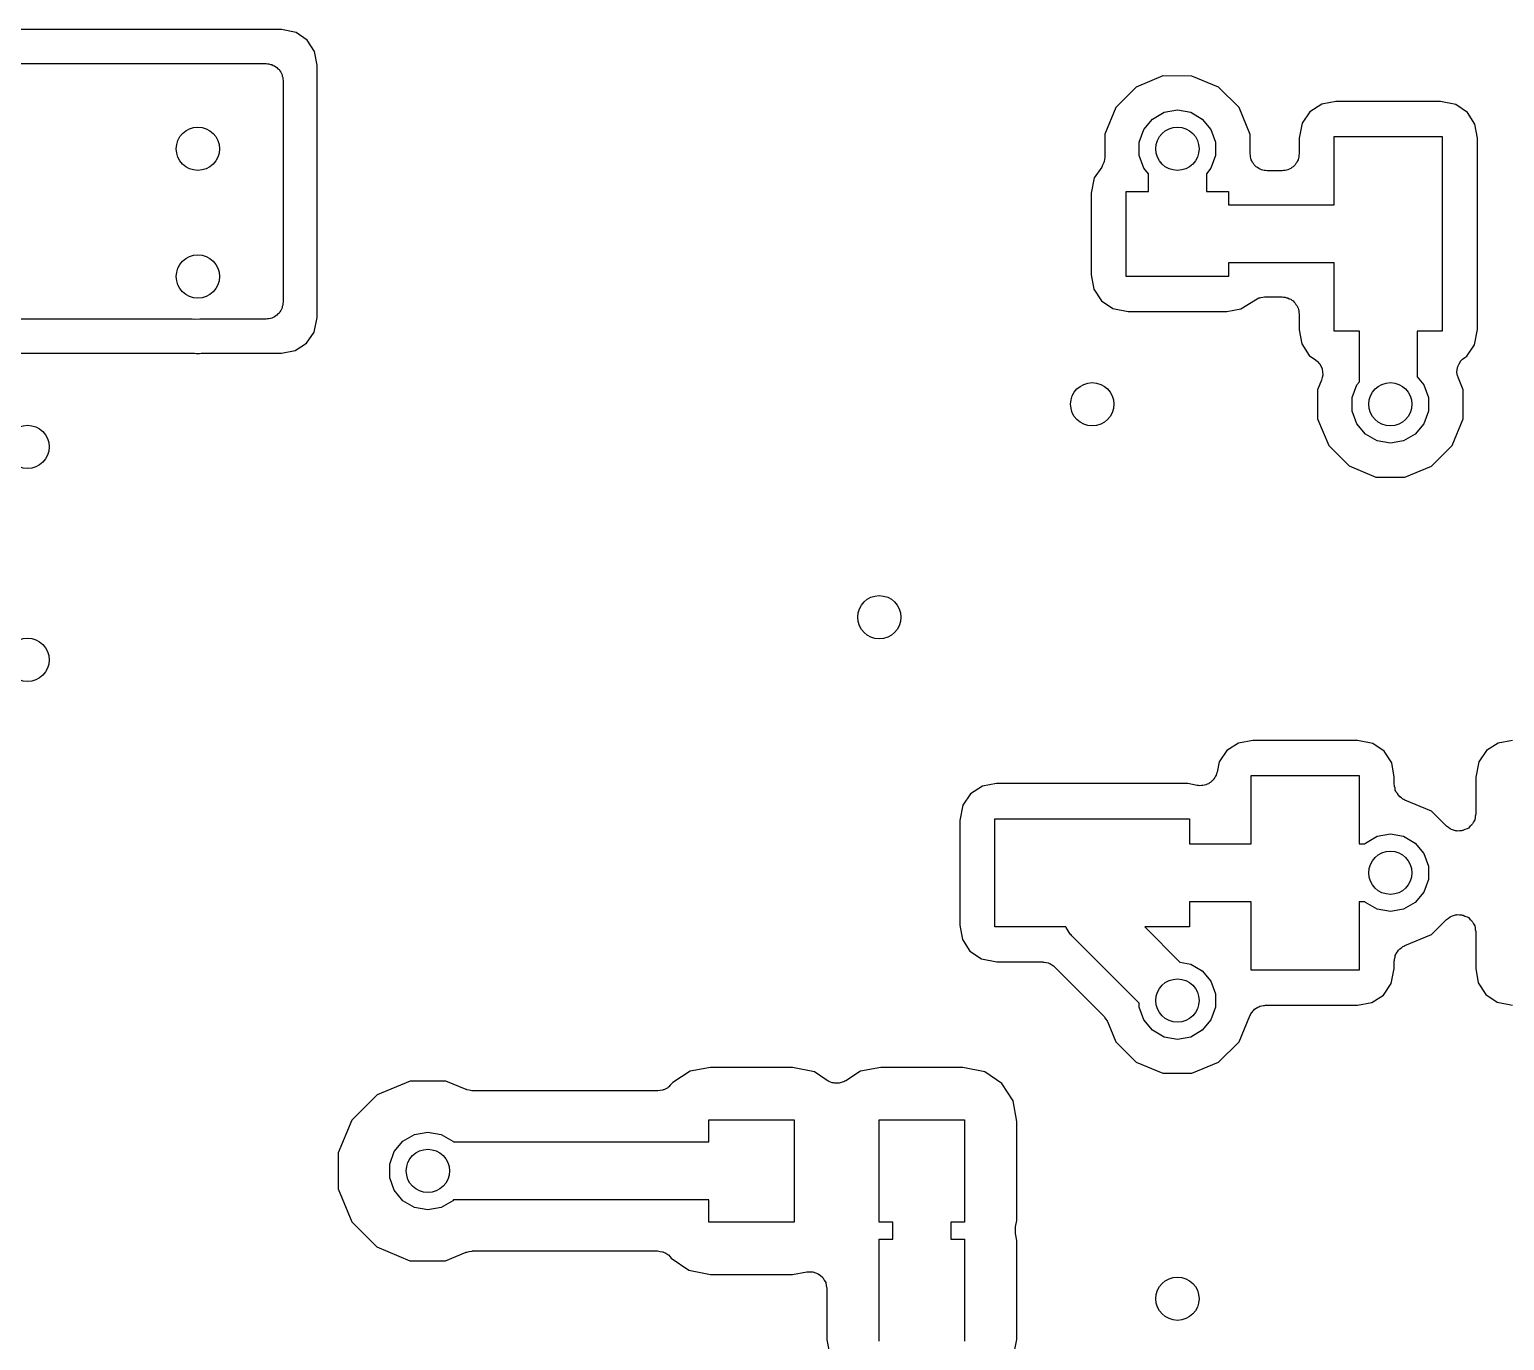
# Model space of a CAD drawing. Extents: x 85 to 210, y -138 to -65.
# Drawn here: x 180.26 to 188.92, y -88.5 to -80.8 of the extents above; entities that cross this region are included whole.
import ezdxf

# ---------------------------------------------------------------- set-up
doc = ezdxf.new("R2010")
doc.units = 0
doc.header["$MEASUREMENT"] = 0
doc.layers.add('BLACK', color=7, linetype='CONTINUOUS')

msp = doc.modelspace()

# ---------------------------------------------------------------- linework, layer by layer
at = {"layer": 'Black'}
for p, q in [((181.74, -80.8), (178.259, -80.8)), ((181.827, -80.8176), (181.74, -80.8)), ((181.892, -80.862), (181.827, -80.8176)), ((181.935, -80.9287), (181.892, -80.862)), ((181.95, -81.0093), (181.935, -80.9287)), ((178.35, -81), (181.65, -81)), ((181.65, -81), (181.659, -81.0015)), ((181.659, -81.0015), (181.667, -81.0015)), ((181.667, -81.0015), (181.676, -81.0045)), ((181.676, -81.0045), (181.684, -81.006)), ((181.684, -81.006), (181.692, -81.0104)), ((181.692, -81.0104), (181.7, -81.0134)), ((181.7, -81.0134), (181.707, -81.019)), ((181.707, -81.019), (181.714, -81.0234)), ((181.714, -81.0234), (181.72, -81.0301)), ((181.72, -81.0301), (181.727, -81.0357)), ((181.727, -81.0357), (181.731, -81.0433)), ((181.731, -81.0433), (181.737, -81.05)), ((181.95, -81.75), (181.95, -81.0093)), ((181.737, -81.05), (181.74, -81.0582)), ((181.74, -81.0582), (181.744, -81.0658)), ((181.744, -81.0658), (181.745, -81.0744)), ((181.745, -81.0744), (181.748, -81.0826)), ((181.748, -81.0826), (181.748, -81.0914)), ((181.748, -81.0914), (181.75, -81.1)), ((181.75, -81.1), (181.75, -82.4)), ((186.915, -81.0729), (186.758, -81.1378)), ((187.085, -81.0731), (186.915, -81.0729)), ((187.242, -81.1382), (187.085, -81.0731)), ((186.758, -81.1378), (186.638, -81.2578)), ((187.362, -81.2584), (187.242, -81.1382)), ((186.638, -81.2578), (186.573, -81.4147)), ((186.854, -81.3254), (186.922, -81.2859)), ((186.922, -81.2859), (187, -81.2721)), ((187, -81.2721), (187.078, -81.2859)), ((187.078, -81.2859), (187.146, -81.3254)), ((187.427, -81.4154), (187.362, -81.2584)), ((187.778, -81.2824), (187.733, -81.3492)), ((187.847, -81.2382), (187.778, -81.2824)), ((187.93, -81.2226), (187.847, -81.2382)), ((188.545, -81.2226), (187.93, -81.2226)), ((188.635, -81.2407), (188.545, -81.2226)), ((188.702, -81.2864), (188.635, -81.2407)), ((188.746, -81.355), (188.702, -81.2864)), ((186.776, -81.4604), (186.803, -81.3861)), ((186.803, -81.3861), (186.854, -81.3254)), ((187.146, -81.3254), (187.197, -81.3861)), ((187.197, -81.3861), (187.224, -81.4604)), ((187.733, -81.3492), (187.715, -81.4385)), ((188.761, -81.4378), (188.746, -81.355)), ((186.573, -81.4147), (186.573, -81.551)), ((186.776, -81.5396), (186.776, -81.4604)), ((187.224, -81.4604), (187.224, -81.5396)), ((187.427, -81.5299), (187.427, -81.4154)), ((187.715, -81.4385), (187.715, -81.53)), ((187.921, -81.83), (187.921, -81.4285)), ((187.921, -81.4285), (188.555, -81.4285)), ((188.555, -81.4285), (188.555, -82.5715)), ((188.761, -82.5615), (188.761, -81.4378)), ((186.573, -81.551), (186.571, -81.5632)), ((186.803, -81.6139), (186.776, -81.5396)), ((187.224, -81.5396), (187.197, -81.6139)), ((187.428, -81.5386), (187.427, -81.5299)), ((187.428, -81.5474), (187.428, -81.5386)), ((187.431, -81.5555), (187.428, -81.5474)), ((187.433, -81.5641), (187.431, -81.5555)), ((187.71, -81.5556), (187.709, -81.5642)), ((187.713, -81.5474), (187.71, -81.5556)), ((187.715, -81.53), (187.713, -81.5386)), ((187.713, -81.5386), (187.713, -81.5474)), ((186.556, -81.6073), (186.512, -81.6707)), ((186.561, -81.596), (186.556, -81.6073)), ((186.567, -81.5852), (186.561, -81.596)), ((186.568, -81.5802), (186.567, -81.5852)), ((186.57, -81.5757), (186.568, -81.5802)), ((186.571, -81.5632), (186.57, -81.5757)), ((186.83, -81.6465), (186.803, -81.6139)), ((186.83, -81.75), (186.83, -81.6465)), ((187.197, -81.6139), (187.17, -81.6465)), ((187.17, -81.6465), (187.17, -81.75)), ((187.437, -81.5717), (187.433, -81.5641)), ((187.44, -81.58), (187.437, -81.5717)), ((187.446, -81.5867), (187.44, -81.58)), ((187.45, -81.5942), (187.446, -81.5867)), ((187.457, -81.5999), (187.45, -81.5942)), ((187.463, -81.6066), (187.457, -81.5999)), ((187.47, -81.611), (187.463, -81.6066)), ((187.477, -81.6166), (187.47, -81.611)), ((187.485, -81.6196), (187.477, -81.6166)), ((187.493, -81.624), (187.485, -81.6196)), ((187.501, -81.6255), (187.493, -81.624)), ((187.51, -81.6285), (187.501, -81.6255)), ((187.518, -81.6285), (187.51, -81.6285)), ((187.527, -81.63), (187.518, -81.6285)), ((187.615, -81.63), (187.527, -81.63)), ((187.623, -81.6285), (187.615, -81.63)), ((187.632, -81.6285), (187.623, -81.6285)), ((187.64, -81.6255), (187.632, -81.6285)), ((187.649, -81.624), (187.64, -81.6255)), ((187.656, -81.6196), (187.649, -81.624)), ((187.665, -81.6166), (187.656, -81.6196)), ((187.671, -81.611), (187.665, -81.6166)), ((187.679, -81.6066), (187.671, -81.611)), ((187.685, -81.5999), (187.679, -81.6066)), ((187.691, -81.5943), (187.685, -81.5999)), ((187.696, -81.5867), (187.691, -81.5943)), ((187.701, -81.58), (187.696, -81.5867)), ((187.704, -81.5718), (187.701, -81.58)), ((187.709, -81.5642), (187.704, -81.5718)), ((186.512, -81.6707), (186.494, -81.76)), ((181.95, -82.49), (181.95, -81.75)), ((186.494, -81.76), (186.494, -82.2407)), ((186.7, -82.25), (186.7, -81.75)), ((186.7, -81.75), (186.83, -81.75)), ((187.17, -81.75), (187.3, -81.75)), ((187.3, -81.75), (187.3, -81.83)), ((187.3, -81.83), (187.921, -81.83)), ((186.494, -82.2407), (186.51, -82.3235)), ((187.3, -82.25), (186.7, -82.25)), ((187.921, -82.17), (187.3, -82.17)), ((187.3, -82.17), (187.3, -82.25)), ((187.921, -82.5715), (187.921, -82.17)), ((186.51, -82.3235), (186.554, -82.3921)), ((181.745, -82.4256), (181.744, -82.4342)), ((181.748, -82.4174), (181.745, -82.4256)), ((181.75, -82.4), (181.748, -82.4086)), ((181.748, -82.4086), (181.748, -82.4174)), ((186.554, -82.3921), (186.621, -82.4378)), ((187.373, -82.4403), (187.458, -82.3859)), ((187.458, -82.3859), (187.468, -82.3816)), ((187.468, -82.3816), (187.478, -82.376)), ((187.478, -82.376), (187.484, -82.3749)), ((187.484, -82.3749), (187.49, -82.3725)), ((187.49, -82.3725), (187.501, -82.3719)), ((187.501, -82.3719), (187.512, -82.37)), ((187.512, -82.37), (187.615, -82.37)), ((187.615, -82.37), (187.623, -82.3715)), ((187.623, -82.3715), (187.632, -82.3715)), ((187.632, -82.3715), (187.64, -82.3745)), ((187.64, -82.3745), (187.649, -82.376)), ((187.649, -82.376), (187.656, -82.3804)), ((187.656, -82.3804), (187.665, -82.3834)), ((187.665, -82.3834), (187.671, -82.389)), ((187.671, -82.389), (187.679, -82.3934)), ((187.679, -82.3934), (187.685, -82.4001)), ((187.685, -82.4001), (187.691, -82.4057)), ((187.691, -82.4057), (187.696, -82.4133)), ((187.696, -82.4133), (187.701, -82.42)), ((187.701, -82.42), (187.704, -82.4282)), ((187.704, -82.4282), (187.709, -82.4358)), ((181.206, -82.5), (178.778, -82.5)), ((181.206, -82.5001), (181.206, -82.5)), ((181.217, -82.5001), (181.206, -82.5001)), ((181.228, -82.503), (181.217, -82.5001)), ((181.261, -82.5001), (181.228, -82.503)), ((181.294, -82.5001), (181.261, -82.5001)), ((181.65, -82.5), (181.294, -82.5)), ((181.294, -82.5), (181.294, -82.5001)), ((181.659, -82.4985), (181.65, -82.5)), ((181.667, -82.4985), (181.659, -82.4985)), ((181.676, -82.4955), (181.667, -82.4985)), ((181.684, -82.494), (181.676, -82.4955)), ((181.692, -82.4896), (181.684, -82.494)), ((181.7, -82.4866), (181.692, -82.4896)), ((181.707, -82.481), (181.7, -82.4866)), ((181.714, -82.4766), (181.707, -82.481)), ((181.72, -82.4699), (181.714, -82.4766)), ((181.727, -82.4643), (181.72, -82.4699)), ((181.731, -82.4567), (181.727, -82.4643)), ((181.737, -82.45), (181.731, -82.4567)), ((181.74, -82.4418), (181.737, -82.45)), ((181.744, -82.4342), (181.74, -82.4418)), ((181.932, -82.577), (181.95, -82.49)), ((186.621, -82.4378), (186.71, -82.4559)), ((186.71, -82.4559), (187.291, -82.4559)), ((187.291, -82.4559), (187.373, -82.4403)), ((187.709, -82.4358), (187.71, -82.4444)), ((187.71, -82.4444), (187.713, -82.4526)), ((187.713, -82.4526), (187.713, -82.4614)), ((187.713, -82.4614), (187.715, -82.47)), ((187.715, -82.47), (187.715, -82.5622)), ((181.888, -82.6419), (181.932, -82.577)), ((187.715, -82.5622), (187.73, -82.645)), ((188.068, -82.5715), (187.921, -82.5715)), ((188.068, -82.8678), (188.068, -82.5715)), ((188.555, -82.5715), (188.408, -82.5715)), ((188.408, -82.5715), (188.408, -82.8392)), ((188.743, -82.6508), (188.761, -82.5615)), ((181.741, -82.7), (181.821, -82.6848)), ((181.821, -82.6848), (181.888, -82.6419)), ((187.73, -82.645), (187.774, -82.7136)), ((188.698, -82.7176), (188.743, -82.6508)), ((178.55, -82.7), (181.23, -82.7)), ((181.23, -82.7), (181.24, -82.7017)), ((181.24, -82.7017), (181.249, -82.7019)), ((181.249, -82.7019), (181.25, -82.702)), ((181.25, -82.702), (181.251, -82.7019)), ((181.251, -82.7019), (181.26, -82.7017)), ((181.26, -82.7017), (181.27, -82.7)), ((181.27, -82.7), (181.741, -82.7)), ((187.774, -82.7136), (187.81, -82.7381)), ((187.81, -82.7381), (187.822, -82.7492)), ((187.822, -82.7492), (187.833, -82.7599)), ((187.833, -82.7599), (187.834, -82.7613)), ((187.834, -82.7613), (187.835, -82.7624)), ((187.835, -82.7624), (187.842, -82.7767)), ((188.646, -82.7784), (188.654, -82.7632)), ((188.654, -82.7632), (188.662, -82.748)), ((188.662, -82.7476), (188.674, -82.736)), ((188.662, -82.7479), (188.662, -82.7476)), ((188.662, -82.748), (188.662, -82.7479)), ((188.674, -82.736), (188.687, -82.7245)), ((188.687, -82.7245), (188.698, -82.7176)), ((187.846, -82.8591), (187.823, -82.9147)), ((187.842, -82.7767), (187.849, -82.7907)), ((187.85, -82.8436), (187.846, -82.8591)), ((187.849, -82.7907), (187.849, -82.7923)), ((187.849, -82.7923), (187.85, -82.7937)), ((187.85, -82.7937), (187.852, -82.8094)), ((187.854, -82.8283), (187.85, -82.8436)), ((187.852, -82.8094), (187.854, -82.8252)), ((187.854, -82.8252), (187.853, -82.8267)), ((187.853, -82.8267), (187.854, -82.8283)), ((188.408, -82.8392), (188.447, -82.8861)), ((188.641, -82.8128), (188.643, -82.7959)), ((188.641, -82.8131), (188.641, -82.8128)), ((188.641, -82.8134), (188.641, -82.8131)), ((188.645, -82.8301), (188.641, -82.8134)), ((188.643, -82.7959), (188.646, -82.7789)), ((188.649, -82.8467), (188.645, -82.8301)), ((188.646, -82.7787), (188.646, -82.7784)), ((188.646, -82.7789), (188.646, -82.7787)), ((188.677, -82.9154), (188.649, -82.8467)), ((187.823, -82.9147), (187.823, -83.0846)), ((188.026, -82.9604), (188.053, -82.8861)), ((188.053, -82.8861), (188.068, -82.8678)), ((188.447, -82.8861), (188.474, -82.9604)), ((188.677, -83.0853), (188.677, -82.9154)), ((188.026, -83.0396), (188.026, -82.9604)), ((188.474, -82.9604), (188.474, -83.0396)), ((187.823, -83.0846), (187.888, -83.2416)), ((188.053, -83.1139), (188.026, -83.0396)), ((188.104, -83.1746), (188.053, -83.1139)), ((188.447, -83.1139), (188.396, -83.1746)), ((188.474, -83.0396), (188.447, -83.1139)), ((188.612, -83.2422), (188.677, -83.0853)), ((188.172, -83.2141), (188.104, -83.1746)), ((188.396, -83.1746), (188.328, -83.2141)), ((187.888, -83.2416), (188.008, -83.3618)), ((188.25, -83.2279), (188.172, -83.2141)), ((188.328, -83.2141), (188.25, -83.2279)), ((188.492, -83.3622), (188.612, -83.2422)), ((188.008, -83.3618), (188.165, -83.4269)), ((188.335, -83.4271), (188.492, -83.3622)), ((188.165, -83.4269), (188.335, -83.4271)), ((187.359, -84.9882), (187.29, -85.0324)), ((187.442, -84.9726), (187.359, -84.9882)), ((188.057, -84.9726), (187.442, -84.9726)), ((188.147, -84.9907), (188.057, -84.9726)), ((188.214, -85.0364), (188.147, -84.9907)), ((188.883, -84.9882), (188.814, -85.0324)), ((188.966, -84.9726), (188.883, -84.9882)), ((187.245, -85.0992), (187.233, -85.1592)), ((187.29, -85.0324), (187.245, -85.0992)), ((188.258, -85.105), (188.214, -85.0364)), ((188.273, -85.1878), (188.258, -85.105)), ((188.769, -85.0992), (188.751, -85.1885)), ((188.814, -85.0324), (188.769, -85.0992)), ((187.214, -85.1981), (187.209, -85.2056)), ((187.22, -85.1916), (187.214, -85.1981)), ((187.223, -85.1834), (187.22, -85.1916)), ((187.228, -85.176), (187.223, -85.1834)), ((187.229, -85.1674), (187.228, -85.176)), ((187.233, -85.1592), (187.229, -85.1674)), ((187.433, -85.58), (187.433, -85.1785)), ((187.433, -85.1785), (188.067, -85.1785)), ((188.067, -85.1785), (188.067, -85.58)), ((188.273, -85.2306), (188.273, -85.1878)), ((188.751, -85.1885), (188.751, -85.4054)), ((185.855, -85.2422), (185.786, -85.2864)), ((185.938, -85.2266), (185.855, -85.2422)), ((187.061, -85.2266), (185.938, -85.2266)), ((187.115, -85.2374), (187.061, -85.2266)), ((187.123, -85.2376), (187.115, -85.2374)), ((187.132, -85.2394), (187.123, -85.2376)), ((187.141, -85.2381), (187.132, -85.2394)), ((187.149, -85.2383), (187.141, -85.2381)), ((187.158, -85.2355), (187.149, -85.2383)), ((187.166, -85.2342), (187.158, -85.2355)), ((187.174, -85.23), (187.166, -85.2342)), ((187.182, -85.2272), (187.174, -85.23)), ((187.189, -85.2218), (187.182, -85.2272)), ((187.197, -85.2176), (187.189, -85.2218)), ((187.203, -85.211), (187.197, -85.2176)), ((187.209, -85.2056), (187.203, -85.211)), ((188.275, -85.237), (188.273, -85.2306)), ((188.274, -85.2436), (188.275, -85.237)), ((188.278, -85.254), (188.274, -85.2436)), ((188.279, -85.2648), (188.278, -85.254)), ((188.283, -85.2705), (188.279, -85.2648)), ((188.285, -85.2767), (188.283, -85.2705)), ((188.291, -85.2854), (188.285, -85.2767)), ((188.297, -85.2949), (188.291, -85.2854)), ((185.741, -85.3532), (185.723, -85.4425)), ((185.786, -85.2864), (185.741, -85.3532)), ((188.302, -85.2991), (188.297, -85.2949)), ((188.306, -85.3043), (188.302, -85.2991)), ((188.315, -85.3102), (188.306, -85.3043)), ((188.323, -85.3172), (188.315, -85.3102)), ((188.33, -85.3194), (188.323, -85.3172)), ((188.335, -85.323), (188.33, -85.3194)), ((188.492, -85.3882), (188.335, -85.323)), ((185.723, -85.4425), (185.723, -86.0582)), ((185.928, -86.0675), (185.928, -85.4325)), ((185.928, -85.4325), (187.071, -85.4325)), ((187.071, -85.4325), (187.071, -85.58)), ((188.58, -85.476), (188.492, -85.3882)), ((188.738, -85.4509), (188.732, -85.4628)), ((188.745, -85.4396), (188.738, -85.4509)), ((188.747, -85.4313), (188.745, -85.4353)), ((188.745, -85.4353), (188.745, -85.4396)), ((188.748, -85.4183), (188.747, -85.4313)), ((188.751, -85.4054), (188.748, -85.4183)), ((188.104, -85.5754), (188.172, -85.5359)), ((188.172, -85.5359), (188.25, -85.5221)), ((188.25, -85.5221), (188.328, -85.5359)), ((188.328, -85.5359), (188.396, -85.5754)), ((188.591, -85.4836), (188.58, -85.476)), ((188.601, -85.492), (188.591, -85.4836)), ((188.605, -85.4935), (188.601, -85.492)), ((188.608, -85.496), (188.605, -85.4935)), ((188.621, -85.4994), (188.608, -85.496)), ((188.633, -85.5039), (188.621, -85.4994)), ((188.638, -85.5039), (188.633, -85.5039)), ((188.642, -85.505), (188.638, -85.5039)), ((188.655, -85.5039), (188.642, -85.505)), ((188.668, -85.5039), (188.655, -85.5039)), ((188.672, -85.5024), (188.668, -85.5039)), ((188.676, -85.502), (188.672, -85.5024)), ((188.688, -85.4965), (188.676, -85.502)), ((188.701, -85.492), (188.688, -85.4965)), ((188.704, -85.4892), (188.701, -85.492)), ((188.708, -85.4873), (188.704, -85.4892)), ((188.717, -85.4781), (188.708, -85.4873)), ((188.727, -85.4697), (188.717, -85.4781)), ((188.729, -85.4659), (188.727, -85.4697)), ((188.732, -85.4628), (188.729, -85.4659)), ((187.071, -85.58), (187.433, -85.58)), ((188.067, -85.58), (188.1, -85.58)), ((188.1, -85.58), (188.104, -85.5754)), ((188.396, -85.5754), (188.447, -85.6361)), ((188.447, -85.6361), (188.474, -85.7104)), ((188.474, -85.7104), (188.474, -85.7896)), ((188.474, -85.7896), (188.447, -85.8639)), ((188.447, -85.8639), (188.396, -85.9246)), ((187.433, -85.92), (187.071, -85.92)), ((187.071, -85.92), (187.071, -86.0675)), ((187.433, -86.3215), (187.433, -85.92)), ((188.1, -85.92), (188.067, -85.92)), ((188.067, -85.92), (188.067, -86.3215)), ((188.104, -85.9246), (188.1, -85.92)), ((188.172, -85.9641), (188.104, -85.9246)), ((188.25, -85.9779), (188.172, -85.9641)), ((188.328, -85.9641), (188.25, -85.9779)), ((188.396, -85.9246), (188.328, -85.9641)), ((185.723, -86.0582), (185.738, -86.141)), ((188.492, -86.1122), (188.58, -86.0239)), ((188.58, -86.0239), (188.591, -86.0165)), ((188.591, -86.0165), (188.601, -86.0081)), ((188.601, -86.0081), (188.605, -86.0066)), ((188.605, -86.0066), (188.608, -86.004)), ((188.608, -86.004), (188.621, -86.0007)), ((188.621, -86.0007), (188.633, -85.9962)), ((188.633, -85.9962), (188.638, -85.9962)), ((188.638, -85.9962), (188.642, -85.9951)), ((188.642, -85.9951), (188.655, -85.9962)), ((188.655, -85.9962), (188.668, -85.9962)), ((188.668, -85.9962), (188.672, -85.9978)), ((188.672, -85.9978), (188.677, -85.9981)), ((188.677, -85.9981), (188.688, -86.0037)), ((188.688, -86.0037), (188.701, -86.0081)), ((188.701, -86.0081), (188.704, -86.011)), ((188.704, -86.011), (188.708, -86.0129)), ((188.708, -86.0129), (188.717, -86.0221)), ((188.717, -86.0221), (188.727, -86.0304)), ((188.727, -86.0304), (188.729, -86.0343)), ((188.729, -86.0343), (188.733, -86.0374)), ((188.733, -86.0374), (188.738, -86.0492)), ((188.738, -86.0492), (188.745, -86.0605)), ((188.745, -86.0605), (188.745, -86.0649)), ((188.745, -86.0649), (188.747, -86.0689)), ((185.738, -86.141), (185.782, -86.2096)), ((186.345, -86.0675), (185.928, -86.0675)), ((186.346, -86.0718), (186.345, -86.0675)), ((186.359, -86.09), (186.346, -86.0718)), ((186.37, -86.1093), (186.359, -86.09)), ((186.376, -86.1141), (186.37, -86.1093)), ((186.38, -86.1202), (186.376, -86.1141)), ((186.776, -86.516), (186.38, -86.1202)), ((187.071, -86.0675), (186.808, -86.0675)), ((186.808, -86.0675), (187.015, -86.2748)), ((188.335, -86.1768), (188.492, -86.1122)), ((188.747, -86.0689), (188.748, -86.0819)), ((188.748, -86.0819), (188.751, -86.0947)), ((188.751, -86.0947), (188.751, -86.3122)), ((185.782, -86.2096), (185.849, -86.2553)), ((188.278, -86.2457), (188.279, -86.235)), ((188.279, -86.235), (188.283, -86.2293)), ((188.283, -86.2293), (188.285, -86.223)), ((188.285, -86.223), (188.291, -86.2144)), ((188.291, -86.2144), (188.297, -86.205)), ((188.297, -86.205), (188.302, -86.2007)), ((188.302, -86.2007), (188.306, -86.1954)), ((188.306, -86.1954), (188.315, -86.1896)), ((188.315, -86.1896), (188.323, -86.1826)), ((188.323, -86.1826), (188.33, -86.1804)), ((188.33, -86.1804), (188.335, -86.1768)), ((185.849, -86.2553), (185.939, -86.2734)), ((185.939, -86.2734), (186.209, -86.2734)), ((186.209, -86.2734), (186.213, -86.2741)), ((186.213, -86.2741), (186.217, -86.2738)), ((186.217, -86.2738), (186.23, -86.2771)), ((186.23, -86.2771), (186.243, -86.2794)), ((186.243, -86.2794), (186.247, -86.2816)), ((186.247, -86.2816), (186.251, -86.2827)), ((186.251, -86.2827), (186.262, -86.2902)), ((186.262, -86.2902), (186.273, -86.2968)), ((186.273, -86.2968), (186.276, -86.3001)), ((186.276, -86.3001), (186.279, -86.3027)), ((186.279, -86.3027), (186.567, -86.5903)), ((187.015, -86.2748), (187.078, -86.2859)), ((187.078, -86.2859), (187.146, -86.3254)), ((188.067, -86.3215), (187.433, -86.3215)), ((188.255, -86.4008), (188.273, -86.3115)), ((188.273, -86.2692), (188.275, -86.2627)), ((188.273, -86.3115), (188.273, -86.2692)), ((188.274, -86.2561), (188.278, -86.2457)), ((188.275, -86.2627), (188.274, -86.2561)), ((188.751, -86.3122), (188.766, -86.395)), ((187.146, -86.3254), (187.197, -86.3861)), ((187.197, -86.3861), (187.224, -86.4604)), ((188.21, -86.4676), (188.255, -86.4008)), ((188.766, -86.395), (188.81, -86.4636)), ((187.224, -86.4604), (187.224, -86.5396)), ((188.141, -86.5118), (188.21, -86.4676)), ((188.81, -86.4636), (188.877, -86.5093)), ((186.776, -86.5396), (186.776, -86.516)), ((186.803, -86.6139), (186.776, -86.5396)), ((187.224, -86.5396), (187.197, -86.6139)), ((187.425, -86.589), (187.429, -86.5835)), ((187.429, -86.5835), (187.431, -86.5774)), ((187.431, -86.5774), (187.438, -86.569)), ((187.438, -86.569), (187.444, -86.5598)), ((187.444, -86.5598), (187.449, -86.5558)), ((187.449, -86.5558), (187.453, -86.5508)), ((187.453, -86.5508), (187.463, -86.5453)), ((187.463, -86.5453), (187.472, -86.5386)), ((187.472, -86.5386), (187.478, -86.5367)), ((187.478, -86.5367), (187.484, -86.5334)), ((187.484, -86.5334), (187.494, -86.5315)), ((187.494, -86.5315), (187.505, -86.5282)), ((187.505, -86.5282), (187.511, -86.5285)), ((187.511, -86.5285), (187.518, -86.5274)), ((187.518, -86.5274), (188.058, -86.5274)), ((188.058, -86.5274), (188.141, -86.5118)), ((188.877, -86.5093), (188.967, -86.5274)), ((186.567, -86.5903), (186.568, -86.5921)), ((186.568, -86.5921), (186.57, -86.5935)), ((186.57, -86.5935), (186.578, -86.6063)), ((186.578, -86.6063), (186.587, -86.6187)), ((186.587, -86.6187), (186.588, -86.6209)), ((186.588, -86.6209), (186.589, -86.6228)), ((186.589, -86.6228), (186.638, -86.7416)), ((186.854, -86.6746), (186.803, -86.6139)), ((187.197, -86.6139), (187.146, -86.6746)), ((187.362, -86.7422), (187.425, -86.589)), ((186.638, -86.7416), (186.758, -86.8618)), ((186.922, -86.7141), (186.854, -86.6746)), ((187, -86.7279), (186.922, -86.7141)), ((187.078, -86.7141), (187, -86.7279)), ((187.146, -86.6746), (187.078, -86.7141)), ((187.242, -86.8622), (187.362, -86.7422)), ((184.139, -86.9147), (184.037, -86.9808)), ((184.259, -86.8922), (184.139, -86.9147)), ((184.74, -86.8922), (184.259, -86.8922)), ((184.869, -86.9183), (184.74, -86.8922)), ((184.943, -86.9687), (184.869, -86.9183)), ((185.139, -86.9147), (185.053, -86.9702)), ((185.259, -86.8922), (185.139, -86.9147)), ((185.74, -86.8922), (185.259, -86.8922)), ((185.869, -86.9183), (185.74, -86.8922)), ((185.969, -86.9868), (185.869, -86.9183)), ((186.758, -86.8618), (186.915, -86.9269)), ((186.915, -86.9269), (187.085, -86.9271)), ((187.085, -86.9271), (187.242, -86.8622)), ((182.496, -86.9729), (182.302, -87.053)), ((182.705, -86.9731), (182.496, -86.9729)), ((182.824, -87.0224), (182.705, -86.9731)), ((183.996, -87.0172), (183.985, -87.024)), ((184.009, -87.0113), (183.996, -87.0172)), ((184.011, -87.0085), (184.009, -87.0113)), ((184.015, -87.0066), (184.011, -87.0085)), ((184.023, -86.9962), (184.015, -87.0066)), ((184.033, -86.9864), (184.023, -86.9962)), ((184.037, -86.9808), (184.033, -86.9864)), ((184.948, -86.9712), (184.943, -86.9687)), ((184.953, -86.975), (184.948, -86.9712)), ((184.964, -86.9783), (184.953, -86.975)), ((184.974, -86.983), (184.964, -86.9783)), ((184.981, -86.9835), (184.974, -86.983)), ((184.987, -86.9853), (184.981, -86.9835)), ((184.998, -86.9848), (184.987, -86.9853)), ((185.009, -86.9856), (184.998, -86.9848)), ((185.015, -86.9839), (185.009, -86.9856)), ((185.021, -86.9836), (185.015, -86.9839)), ((185.032, -86.9793), (185.021, -86.9836)), ((185.042, -86.9762), (185.032, -86.9793)), ((185.047, -86.9726), (185.042, -86.9762)), ((185.053, -86.9702), (185.047, -86.9726)), ((186.035, -87.0895), (185.969, -86.9868)), ((182.302, -87.053), (182.153, -87.2011)), ((182.826, -87.0228), (182.824, -87.0224)), ((182.828, -87.024), (182.826, -87.0228)), ((182.843, -87.0266), (182.828, -87.024)), ((182.858, -87.0299), (182.843, -87.0266)), ((182.86, -87.0296), (182.858, -87.0299)), ((182.862, -87.03), (182.86, -87.0296)), ((183.95, -87.03), (182.862, -87.03)), ((183.964, -87.0276), (183.95, -87.03)), ((183.977, -87.0263), (183.964, -87.0276)), ((183.981, -87.0246), (183.977, -87.0263)), ((183.985, -87.024), (183.981, -87.0246)), ((186.058, -87.2093), (186.035, -87.0895)), ((182.153, -87.2011), (182.073, -87.3947)), ((182.522, -87.2859), (182.6, -87.2721)), ((182.6, -87.2721), (182.678, -87.2859)), ((184.25, -87.33), (184.25, -87.2)), ((184.25, -87.2), (184.75, -87.2)), ((184.75, -87.2), (184.75, -87.8)), ((185.25, -87.8), (185.25, -87.2)), ((185.25, -87.2), (185.75, -87.2)), ((185.75, -87.2), (185.75, -87.8)), ((186.058, -87.79), (186.058, -87.2093)), ((182.403, -87.3861), (182.454, -87.3254)), ((182.454, -87.3254), (182.522, -87.2859)), ((182.678, -87.2859), (182.746, -87.3254)), ((182.746, -87.3254), (182.75, -87.33)), ((182.75, -87.33), (184.25, -87.33)), ((182.073, -87.3947), (182.073, -87.6044)), ((182.376, -87.4604), (182.403, -87.3861)), ((182.376, -87.5396), (182.376, -87.4604)), ((182.073, -87.6044), (182.153, -87.7981)), ((182.403, -87.6139), (182.376, -87.5396)), ((182.454, -87.6746), (182.403, -87.6139)), ((182.522, -87.7141), (182.454, -87.6746)), ((182.746, -87.6746), (182.678, -87.7141)), ((182.75, -87.67), (182.746, -87.6746)), ((184.25, -87.67), (182.75, -87.67)), ((184.25, -87.8), (184.25, -87.67)), ((182.6, -87.7279), (182.522, -87.7141)), ((182.678, -87.7141), (182.6, -87.7279)), ((186.05, -87.8283), (186.058, -87.79)), ((182.153, -87.7981), (182.301, -87.9465)), ((184.75, -87.8), (184.25, -87.8)), ((185.33, -87.8), (185.25, -87.8)), ((185.33, -87.9), (185.33, -87.8)), ((185.75, -87.8), (185.67, -87.8)), ((185.67, -87.8), (185.67, -87.9)), ((186.049, -87.8319), (186.05, -87.8302)), ((186.05, -87.8475), (186.049, -87.8319)), ((186.049, -87.863), (186.05, -87.8475)), ((186.05, -87.8648), (186.049, -87.863)), ((186.05, -87.8302), (186.05, -87.8283)), ((186.05, -87.8667), (186.05, -87.8648)), ((186.058, -87.9093), (186.05, -87.8667)), ((182.301, -87.9465), (182.495, -88.0269)), ((182.843, -87.9734), (182.858, -87.9701)), ((182.858, -87.9701), (182.86, -87.9704)), ((182.86, -87.9704), (182.862, -87.97)), ((182.862, -87.97), (183.948, -87.97)), ((183.948, -87.97), (183.963, -87.9726)), ((185.25, -88.5), (185.25, -87.9)), ((185.25, -87.9), (185.33, -87.9)), ((185.67, -87.9), (185.75, -87.9)), ((185.75, -87.9), (185.75, -88.5)), ((186.058, -88.49), (186.058, -87.9093)), ((182.495, -88.0269), (182.704, -88.0271)), ((182.704, -88.0271), (182.824, -87.9776)), ((182.824, -87.9776), (182.826, -87.9771)), ((182.826, -87.9771), (182.828, -87.976)), ((182.828, -87.976), (182.843, -87.9734)), ((183.963, -87.9726), (183.978, -87.9745)), ((183.978, -87.9745), (183.98, -87.9756)), ((183.98, -87.9756), (183.983, -87.976)), ((183.983, -87.976), (183.996, -87.9835)), ((183.996, -87.9835), (184.009, -87.9904)), ((184.009, -87.9904), (184.011, -87.9922)), ((184.011, -87.9922), (184.013, -87.9934)), ((184.013, -87.9934), (184.022, -88.0049)), ((184.022, -88.0049), (184.029, -88.0118)), ((184.029, -88.0118), (184.131, -88.0817)), ((184.131, -88.0817), (184.26, -88.1078)), ((184.26, -88.1078), (184.741, -88.1078)), ((184.741, -88.1078), (184.824, -88.0922)), ((184.824, -88.0922), (184.825, -88.092)), ((184.824, -88.0922), (184.824, -88.0922)), ((184.825, -88.092), (184.842, -88.092)), ((184.842, -88.092), (184.858, -88.0918)), ((184.858, -88.0918), (184.859, -88.092)), ((184.859, -88.092), (184.86, -88.092)), ((184.86, -88.092), (184.875, -88.0978)), ((184.875, -88.0978), (184.891, -88.1033)), ((184.891, -88.1033), (184.892, -88.1037)), ((184.892, -88.1037), (184.892, -88.1039)), ((184.892, -88.1039), (184.905, -88.1147)), ((184.905, -88.1147), (184.918, -88.1253)), ((184.918, -88.1253), (184.918, -88.1258)), ((184.918, -88.1258), (184.919, -88.1262)), ((184.919, -88.1262), (184.927, -88.1408)), ((184.927, -88.1408), (184.936, -88.1552)), ((184.936, -88.1552), (184.936, -88.1558)), ((184.936, -88.1558), (184.936, -88.1563)), ((184.936, -88.1563), (184.939, -88.1728)), ((184.939, -88.1728), (184.942, -88.1893)), ((184.942, -88.1893), (184.942, -88.1899)), ((184.942, -88.1899), (184.942, -88.1905)), ((184.942, -88.1905), (184.942, -88.4907)), ((184.942, -88.4907), (184.965, -88.6105)), ((186.032, -88.619), (186.058, -88.49))]:
    msp.add_line(p, q, dxfattribs=at)
for centre in [(181.25, -81.5), (187, -81.5), (181.25, -82.25), (186.5, -83), (188.25, -83), (180.25, -83.25), (185.25, -84.25), (180.25, -84.5), (188.25, -85.75), (187, -86.5), (182.6, -87.5), (187, -88.25)]:
    msp.add_circle(centre, 0.127, dxfattribs=at)

doc.saveas('drawing.dxf')
